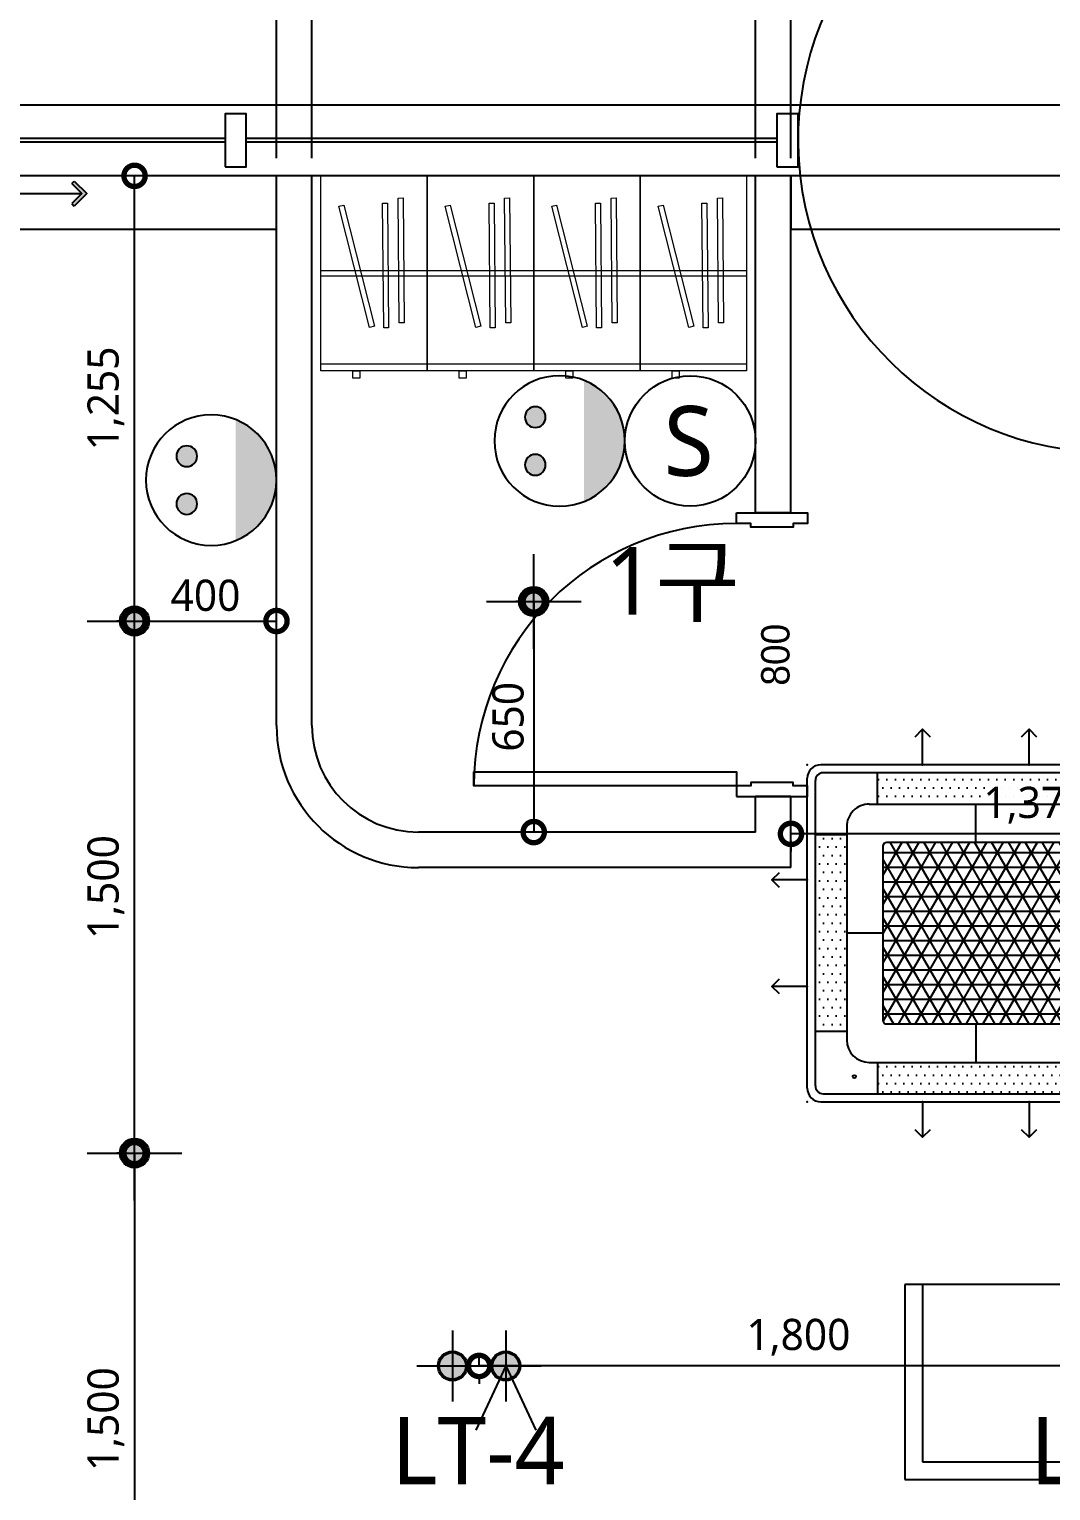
# Model space of a CAD drawing. Extents: x 11477420 to 23072185, y -28506554 to -14238804.
# Drawn here: x 11521499 to 11524378, y -14276551 to -14272431 of the extents above; entities that cross this region are included whole.
import ezdxf
from ezdxf.enums import TextEntityAlignment as Align

# ---------------------------------------------------------------- set-up
doc = ezdxf.new("R2010")
doc.units = 0
doc.header["$LTSCALE"] = 50
doc.header["$MEASUREMENT"] = 0
doc.linetypes.add('DH-HID2', pattern=[1.2000000000000002, 0.8, -0.4])
doc.layers.get('0').update_dxf_attribs({"linetype": 'CONTINUOUS'})
doc.layers.get('DEFPOINTS').update_dxf_attribs({"linetype": 'CONTINUOUS'})
for name, color, linetype in [('01. F-소품', 3, 'CONTINUOUS'), ('06-LIGHT', 4, 'CONTINUOUS'), ('07-DIM WAL', 5, 'CONTINUOUS'), ('1.천장.벽체선(내벽)', 3, 'CONTINUOUS'), ('2.글자선', 60, 'CONTINUOUS'), ('C-WIN', 4, 'CONTINUOUS'), ('CO-DO-FR', 7, 'CONTINUOUS'), ('CO-DOOR', 8, 'CONTINUOUS'), ('DVM_INDOOR', 7, 'CONTINUOUS'), ('DVM_UNIT_BP', 7, 'CONTINUOUS'), ('DVM_UNIT_DP', 4, 'CONTINUOUS'), ('DVM_UNIT_LP', 3, 'CONTINUOUS'), ('FU-FURM', 251, 'DH-HID2'), ('Layer2', 51, 'CONTINUOUS'), ('RC-LIGHT', 7, 'CONTINUOUS'), ('설비', 7, 'CONTINUOUS')]:
    doc.layers.add(name, color=color, linetype=linetype)
doc.layers.add('Arch', color=8, linetype='CONTINUOUS', lineweight=0)
doc.styles.add('DAWIN', font='NanumSquareR.ttf')
doc.styles.add('W-TEXT2', font='Dotum.ttf')
doc.styles.add('맑은 고딕', font='malgun.ttf')
doc.styles.add('코레일둥고', font='Korail_Round_Gothic_Medium.ttf')
doc.dimstyles.new('40', dxfattribs={"dimscale": 40, "dimtxt": 2.2, "dimasz": 3, "dimexe": 1.25, "dimexo": 0.625, "dimtad": 1, "dimdec": 0, "dimzin": 0, "dimdsep": 46, "dimlunit": 6, "dimtxsty": 'DAWIN', "dimblk1": 'DOTSMALL', "dimblk2": 'DOTSMALL', "dimsah": 1, "dimcen": 0.001, "dimclrd": 1, "dimclre": 1, "dimclrt": 3, "dimadec": 0, "dimazin": 0, "dimtfac": 1, "dimtdec": 0, "dimtix": 1, "dimtmove": 2, "dimatfit": 3, "dimldrblk": 'DOTSMALL', "dimfxl": 0, "dimtolj": 1, "dimtzin": 0, "dimarcsym": 0})
doc.dimstyles.new('80', dxfattribs={"dimscale": 80, "dimtxt": 2.2, "dimasz": 3, "dimexe": 1.25, "dimexo": 0.625, "dimtad": 1, "dimdec": 0, "dimzin": 0, "dimdsep": 46, "dimlunit": 6, "dimtxsty": 'DAWIN', "dimblk1": 'DOTSMALL', "dimblk2": 'DOTSMALL', "dimsah": 1, "dimcen": 0.001, "dimclrd": 1, "dimclre": 1, "dimclrt": 3, "dimadec": 0, "dimazin": 0, "dimtfac": 1, "dimtdec": 0, "dimtix": 1, "dimtmove": 2, "dimatfit": 3, "dimldrblk": 'DOTSMALL', "dimfxl": 0, "dimtolj": 1, "dimtzin": 0, "dimarcsym": 0})

# ---------------------------------------------------------------- blocks, each defined once
blk = doc.blocks.new('flooor')
at = {"layer": 'C-WIN', "ltscale": 30}
for p, q in [((11496511.7974163, -14177636.80455881), (11495016.79741629, -14177636.80455882)), ((11498066.7974163, -14177636.8045588), (11496571.7974163, -14177636.80455881)), ((11496511.7974163, -14177646.80455881), (11495016.79741629, -14177646.80455882)), ((11498066.7974163, -14177646.8045588), (11496571.7974163, -14177646.80455881))]:
    blk.add_line(p, q, dxfattribs=at)
for points in [[(11494956.7974163, -14177541.8045588), (11499106.7974163, -14177541.8045588), (11499106.7974163, -14177741.8045588), (11494956.7974163, -14177741.8045588)], [(11496511.7974163, -14177716.80455882), (11496571.7974163, -14177716.80455882), (11496571.7974163, -14177566.80455882), (11496511.7974163, -14177566.80455882)], [(11498066.7974163, -14177716.8045588), (11498126.7974163, -14177716.8045588), (11498126.7974163, -14177566.8045588), (11498066.7974163, -14177566.8045588)]]:
    blk.add_lwpolyline(points, close=True, dxfattribs=at)
at = {"layer": 'CO-DOOR'}
blk.add_arc((11499006.96331491, -14177641.63866018), 880.1659142542757, 91.57331475375736, 269.9892005694563, dxfattribs=at)
blk = doc.blocks.new('flooor2')
at = {"layer": '01. F-소품'}
blk.add_hatch(color=8, dxfattribs=at).paths.add_polyline_path([(11521619.17812543, -14272922.72927804), (11521626.24919325, -14272929.80034585), (11521661.60453231, -14272894.44500679), (11521626.24919325, -14272859.08966773), (11521619.17812543, -14272866.16073554), (11521647.46239668, -14272894.44500679)])
at = {"layer": '01. F-소품', "color": 8}
for p, q in [((11521619.17812543, -14272866.16073554), (11521626.24919325, -14272859.08966773)), ((11521421.06578046, -14272894.44500679), (11521647.46239668, -14272894.44500679)), ((11521619.17812543, -14272922.72927804), (11521626.24919325, -14272929.80034585))]:
    blk.add_line(p, q, dxfattribs=at)
for points in [[(11521626.24919325, -14272859.08966773), (11521661.60453231, -14272894.44500679), (11521626.24919325, -14272929.80034585)], [(11521619.17812543, -14272866.16073554), (11521647.46239668, -14272894.44500679), (11521619.17812543, -14272922.72927804)]]:
    blk.add_lwpolyline(points, dxfattribs=at)
at = {"layer": '1.천장.벽체선(내벽)', "ltscale": 30}
for p, q in [((11522196.06578047, -14274394.4450068), (11522196.06578047, -14272844.44500679)), ((11522296.06578047, -14274394.44500679), (11522296.06578047, -14272844.44500679)), ((11523546.06578047, -14273794.44500679), (11523546.06578047, -14272844.44500679)), ((11523646.06578047, -14273794.44500679), (11523646.06578047, -14272844.44500679)), ((11523646.06578047, -14273794.44500679), (11523546.06578046, -14273794.44500679)), ((11523546.06578047, -14274694.4450068), (11523546.06578047, -14274594.44500679)), ((11523646.06578047, -14274594.44500679), (11523546.06578046, -14274594.44500679)), ((11523646.06578047, -14274794.44500679), (11523646.06578047, -14274594.44500679)), ((11523546.06578047, -14274694.44500679), (11522596.06578047, -14274694.44500679)), ((11523646.06578047, -14274794.44500679), (11522596.06578047, -14274794.4450068))]:
    blk.add_line(p, q, dxfattribs=at)
for centre, radius in [((11522596.06578047, -14274394.4450068), 400), ((11522596.06578047, -14274394.44500679), 300)]:
    blk.add_arc(centre, radius, 180, 270, dxfattribs=at)
at = {"layer": 'Arch', "color": 8}
for p, q in [((11522321.06578046, -14273394.44500679), (11522321.06578046, -14272844.44500679)), ((11522321.06578046, -14272844.44500679), (11522621.06578046, -14272844.44500679)), ((11522621.06578046, -14273394.4450068), (11522621.06578046, -14272844.4450068)), ((11522621.06578046, -14272844.4450068), (11522921.06578046, -14272844.4450068)), ((11522621.06578046, -14272844.44500679), (11522621.06578046, -14273394.44500679)), ((11522921.06578046, -14272844.4450068), (11522921.06578046, -14273394.4450068)), ((11522921.06578046, -14273394.44500679), (11522921.06578046, -14272844.44500679)), ((11522921.06578046, -14272844.44500679), (11523221.06578046, -14272844.44500679)), ((11523221.06578046, -14273394.44500679), (11523221.06578046, -14272844.44500679)), ((11523221.06578046, -14272844.44500679), (11523521.06578046, -14272844.44500679)), ((11523221.06578046, -14272844.44500679), (11523221.06578046, -14273394.44500679)), ((11523521.06578046, -14272844.44500679), (11523521.06578046, -14273394.44500679)), ((11522371.90030696, -14272930.2353864), (11522385.47577469, -14272926.81388438)), ((11522458.30542181, -14273271.65217557), (11522371.90030696, -14272930.2353864)), ((11522385.47577469, -14272926.81388438), (11522471.88088954, -14273268.23067356)), ((11522495.07908585, -14272921.11509351), (11522509.07864891, -14272921.00448543)), ((11522498.20662008, -14273273.28193796), (11522495.07908585, -14272921.11509351)), ((11522509.07864891, -14272921.00448543), (11522512.20618314, -14273273.17132988)), ((11522538.97683354, -14272906.9636886), (11522552.9763966, -14272906.85308052)), ((11522542.10436777, -14273259.13053305), (11522538.97683354, -14272906.9636886)), ((11522552.9763966, -14272906.85308052), (11522556.10393083, -14273259.01992497)), ((11522671.90030696, -14272930.2353864), (11522685.47577469, -14272926.81388439)), ((11522758.30542181, -14273271.65217558), (11522671.90030696, -14272930.2353864)), ((11522685.47577469, -14272926.81388439), (11522771.88088954, -14273268.23067356)), ((11522795.07908585, -14272921.11509351), (11522809.07864891, -14272921.00448543)), ((11522798.20662008, -14273273.28193796), (11522795.07908585, -14272921.11509351)), ((11522809.07864891, -14272921.00448543), (11522812.20618314, -14273273.17132988)), ((11522838.97683354, -14272906.9636886), (11522852.9763966, -14272906.85308052)), ((11522842.10436777, -14273259.13053305), (11522838.97683354, -14272906.9636886)), ((11522852.9763966, -14272906.85308052), (11522856.10393083, -14273259.01992497)), ((11522971.90030696, -14272930.2353864), (11522985.47577469, -14272926.81388438)), ((11523058.30542181, -14273271.65217557), (11522971.90030696, -14272930.2353864)), ((11522985.47577469, -14272926.81388438), (11523071.88088954, -14273268.23067356)), ((11523095.07908585, -14272921.11509351), (11523109.07864891, -14272921.00448543)), ((11523098.20662008, -14273273.28193796), (11523095.07908585, -14272921.11509351)), ((11523109.07864891, -14272921.00448543), (11523112.20618314, -14273273.17132988)), ((11523138.97683354, -14272906.9636886), (11523152.9763966, -14272906.85308052)), ((11523142.10436777, -14273259.13053305), (11523138.97683354, -14272906.9636886)), ((11523152.9763966, -14272906.85308052), (11523156.10393083, -14273259.01992497)), ((11523271.90030696, -14272930.2353864), (11523285.47577469, -14272926.81388438)), ((11523358.30542181, -14273271.65217557), (11523271.90030696, -14272930.2353864)), ((11523285.47577469, -14272926.81388438), (11523371.88088954, -14273268.23067356)), ((11523395.07908585, -14272921.1150935), (11523409.07864891, -14272921.00448543)), ((11523398.20662008, -14273273.28193795), (11523395.07908585, -14272921.1150935)), ((11523409.07864891, -14272921.00448543), (11523412.20618314, -14273273.17132988)), ((11523438.97683354, -14272906.96368859), (11523452.9763966, -14272906.85308052)), ((11523442.10436777, -14273259.13053305), (11523438.97683354, -14272906.96368859)), ((11523452.9763966, -14272906.85308052), (11523456.10393083, -14273259.01992497)), ((11522621.06578046, -14273111.94500679), (11522321.06578046, -14273111.94500679)), ((11522621.06578046, -14273126.94500679), (11522321.06578046, -14273126.94500679)), ((11522921.06578046, -14273111.9450068), (11522621.06578046, -14273111.9450068)), ((11522921.06578046, -14273126.9450068), (11522621.06578046, -14273126.9450068)), ((11523221.06578046, -14273111.94500679), (11522921.06578046, -14273111.94500679)), ((11523221.06578046, -14273126.94500679), (11522921.06578046, -14273126.94500679)), ((11523521.06578046, -14273111.94500679), (11523221.06578046, -14273111.94500679)), ((11523521.06578046, -14273126.94500679), (11523221.06578046, -14273126.94500679)), ((11522471.88088954, -14273268.23067356), (11522458.30542181, -14273271.65217557)), ((11522512.20618314, -14273273.17132988), (11522498.20662008, -14273273.28193796)), ((11522556.10393083, -14273259.01992497), (11522542.10436777, -14273259.13053305)), ((11522771.88088954, -14273268.23067356), (11522758.30542181, -14273271.65217558)), ((11522812.20618314, -14273273.17132988), (11522798.20662008, -14273273.28193796)), ((11522856.10393083, -14273259.01992497), (11522842.10436777, -14273259.13053305)), ((11523071.88088954, -14273268.23067356), (11523058.30542181, -14273271.65217557)), ((11523112.20618314, -14273273.17132988), (11523098.20662008, -14273273.28193796)), ((11523156.10393083, -14273259.01992497), (11523142.10436777, -14273259.13053305)), ((11523371.88088954, -14273268.23067356), (11523358.30542181, -14273271.65217557)), ((11523412.20618314, -14273273.17132988), (11523398.20662008, -14273273.28193795)), ((11523456.10393083, -14273259.01992497), (11523442.10436777, -14273259.13053305)), ((11522321.06578046, -14273374.44500679), (11522621.06578046, -14273374.44500679)), ((11522621.06578046, -14273394.44500679), (11522321.06578046, -14273394.44500679)), ((11522411.06578046, -14273414.44500679), (11522411.06578046, -14273394.44500679)), ((11522411.06578046, -14273394.44500679), (11522431.06578046, -14273394.44500679)), ((11522431.06578046, -14273394.44500679), (11522431.06578046, -14273414.44500679)), ((11522621.06578046, -14273374.4450068), (11522921.06578046, -14273374.4450068)), ((11522921.06578046, -14273394.4450068), (11522621.06578046, -14273394.4450068)), ((11522711.06578046, -14273414.4450068), (11522711.06578046, -14273394.4450068)), ((11522711.06578046, -14273394.4450068), (11522731.06578046, -14273394.4450068)), ((11522731.06578046, -14273394.4450068), (11522731.06578046, -14273414.4450068)), ((11522921.06578046, -14273374.44500679), (11523221.06578046, -14273374.44500679)), ((11523221.06578046, -14273394.44500679), (11522921.06578046, -14273394.44500679)), ((11523011.06578046, -14273414.44500679), (11523011.06578046, -14273394.44500679)), ((11523011.06578046, -14273394.44500679), (11523031.06578046, -14273394.44500679)), ((11523031.06578046, -14273394.44500679), (11523031.06578046, -14273414.44500679)), ((11523221.06578046, -14273374.44500679), (11523521.06578046, -14273374.44500679)), ((11523521.06578046, -14273394.44500679), (11523221.06578046, -14273394.44500679)), ((11523311.06578046, -14273414.44500679), (11523311.06578046, -14273394.44500679)), ((11523311.06578046, -14273394.44500679), (11523331.06578046, -14273394.44500679)), ((11523331.06578046, -14273394.44500679), (11523331.06578046, -14273414.44500679)), ((11522431.06578046, -14273414.44500679), (11522411.06578046, -14273414.44500679)), ((11522731.06578046, -14273414.4450068), (11522711.06578046, -14273414.4450068)), ((11523031.06578046, -14273414.44500679), (11523011.06578046, -14273414.44500679)), ((11523331.06578046, -14273414.44500679), (11523311.06578046, -14273414.44500679))]:
    blk.add_line(p, q, dxfattribs=at)
at = {"layer": 'CO-DO-FR', "color": 8}
for points in [[(11523492.49794466, -14273794.44500679), (11523692.49794466, -14273794.44500679), (11523692.49794466, -14273824.44500679), (11523652.49794466, -14273824.44500679), (11523652.49794466, -14273834.44500679), (11523532.49794466, -14273834.44500679), (11523532.49794466, -14273824.44500679), (11523492.49794466, -14273824.44500679), (11523492.49794466, -14273794.44500679)], [(11523492.49794466, -14274594.44500679), (11523692.49794466, -14274594.44500679), (11523692.49794466, -14274564.44500679), (11523652.49794466, -14274564.44500679), (11523652.49794466, -14274554.44500679), (11523532.49794466, -14274554.44500679), (11523532.49794466, -14274564.44500679), (11523492.49794466, -14274564.44500679), (11523492.49794466, -14274594.44500679)]]:
    blk.add_lwpolyline(points, close=True, dxfattribs=at)
at = {"layer": 'CO-DOOR'}
blk.add_lwpolyline([(11522752.49794466, -14274524.44500679), (11523492.49794466, -14274524.44500679), (11523492.49794466, -14274564.44500679), (11522752.49794466, -14274564.44500679)], close=True, dxfattribs=at)
blk.add_arc((11523492.49794466, -14274564.44500679), 740.0000000000001, 90, 180, dxfattribs=at)
at = {"layer": 'FU-FURM', "color": 8, "ltscale": 30}
for p, q in [((11524567.06578046, -14275969.46813157), (11523967.06578046, -14275969.46813157)), ((11523967.06578046, -14275969.46813157), (11523967.06578046, -14276519.46813157)), ((11524517.06578046, -14275969.46813157), (11524017.06578046, -14275969.46813157)), ((11524017.06578046, -14275969.46813157), (11524017.06578046, -14276469.46813157)), ((11524017.06578046, -14276469.46813157), (11524517.06578046, -14276469.46813157)), ((11523967.06578046, -14276519.46813157), (11524567.06578046, -14276519.46813157))]:
    blk.add_line(p, q, dxfattribs=at)
blk.add_blockref('flooor', (25539.2683641687, -95102.64044799656))
at = {"layer": '2.글자선', "color": 8, "style": 'W-TEXT2'}
blk.add_text('800', height=80.00000000000001, rotation=90, dxfattribs=at).set_placement((11523601.92177144, -14274194.4806728), align=Align.MIDDLE_CENTER)
blk = doc.blocks.new('_DOTSMALL')
at = {"color": 0, "linetype": 'ByBlock', "const_width": 0.5}
blk.add_lwpolyline([(-0.0625, 0, 1), (0.0625, 0, 1)], format="xyb", close=True, dxfattribs=at)
blk = doc.blocks.new('*D227')
at = {"layer": '07-DIM WAL', "color": 1, "lineweight": -2, "ltscale": 30}
for p, q in [((11524567.06578095, -14276199.4450067), (11522767.06578095, -14276199.4450067)), ((11522767.06578095, -14276224.44500669), (11522767.06578095, -14276249.4450067)), ((11524567.06578095, -14276224.44500669), (11524567.06578095, -14276249.4450067))]:
    blk.add_line(p, q, dxfattribs=at)
at = {"layer": 'DEFPOINTS', "color": 0, "ltscale": 30}
for p in [(11522767.06578095, -14276199.44500669), (11522767.06578095, -14276199.4450067), (11524567.06578095, -14276199.44500669)]:
    blk.add_point(p, dxfattribs=at)
at = {"layer": '07-DIM WAL', "color": 1, "lineweight": -2, "ltscale": 30, "xscale": 120, "yscale": 120, "zscale": 120, "rotation": 180}
blk.add_blockref('_DOTSMALL', (11522767.06578095, -14276199.4450067), dxfattribs=at)
at = {"layer": '07-DIM WAL', "color": 1, "lineweight": -2, "ltscale": 30, "xscale": 120, "yscale": 120, "zscale": 120}
blk.add_blockref('_DOTSMALL', (11524567.06578095, -14276199.4450067), dxfattribs=at)
at = {"layer": '07-DIM WAL', "color": 3, "ltscale": 30, "insert": (11523667.06578095, -14276118.66946713), "char_height": 88, "attachment_point": 5, "style": 'DAWIN'}
blk.add_mtext('\\A1;1,800', dxfattribs=at)
blk = doc.blocks.new('1')
at = {"linetype": 'Continuous'}
h = blk.add_hatch(color=4, dxfattribs=at)
h.dxf.hatch_style = 1
edge = h.paths.add_edge_path()
edge.add_arc((11539653.49877261, -14273503.79000556), 37.5, 0, 360)
at = {"color": 1, "linetype": 'Continuous'}
for p, q in [((11539653.4987726, -14273637.12333889), (11539653.4987726, -14273370.45667223)), ((11539520.16543927, -14273503.79000556), (11539786.83210594, -14273503.79000556))]:
    blk.add_line(p, q, dxfattribs=at)
at = {"color": 4, "linetype": 'Continuous'}
for radius in [41.5, 37.5]:
    blk.add_circle((11539653.49877261, -14273503.79000556), radius, dxfattribs=at)
blk = doc.blocks.new('HEY')
at = {"linetype": 'Continuous'}
h = blk.add_hatch(color=4, dxfattribs=at)
h.dxf.hatch_style = 1
edge = h.paths.add_edge_path()
edge.add_arc((66128.45685526496, 14191.75584110821), 37.5, 0, 360)
edge = h.paths.add_edge_path()
edge.add_arc((66128.45685526496, 14041.75584110821), 37.5, 0, 360)
at = {"color": 1, "linetype": 'Continuous'}
for p, q in [((66128.45685526496, 14291.75584110891), (66128.45685526496, 14091.75584110752)), ((66228.45685526589, 14191.75584110821), (66028.45685526403, 14191.75584110821)), ((66128.45685526496, 14141.75584110891), (66128.45685526496, 13941.75584110752)), ((66228.45685526589, 14041.75584110821), (66028.45685526403, 14041.75584110821))]:
    blk.add_line(p, q, dxfattribs=at)
blk.add_lwpolyline([(66128.45685526496, 14191.75584110821), (66128.45685526496, 14041.75584110821), (66128.45685526496, 14116.75584110821), (66151.21933196485, 14116.75584110821)], dxfattribs=at)
at = {"color": 4, "linetype": 'Continuous'}
for centre, radius in [((66128.45685526496, 14191.75584110821), 41.5), ((66128.45685526496, 14191.75584110821), 37.5), ((66128.45685526496, 14041.75584110821), 41.5), ((66128.45685526496, 14041.75584110821), 37.5)]:
    blk.add_circle(centre, radius, dxfattribs=at)
blk = doc.blocks.new('*D236')
at = {"layer": '07-DIM WAL', "color": 1, "lineweight": -2, "ltscale": 30}
for p, q in [((11525024.06577999, -14274674.44500457), (11525024.06577999, -14274649.44500457)), ((11525024.06577999, -14274699.44500457), (11523646.06578047, -14274699.44500457)), ((11523646.06578047, -14274719.44500679), (11523646.06578047, -14274749.44500457))]:
    blk.add_line(p, q, dxfattribs=at)
at = {"layer": 'DEFPOINTS', "color": 0, "ltscale": 30}
for p in [(11523646.06578047, -14274694.44500679), (11523646.06578047, -14274699.44500457), (11525024.06577999, -14274699.44500457)]:
    blk.add_point(p, dxfattribs=at)
at = {"layer": '07-DIM WAL', "color": 1, "lineweight": -2, "ltscale": 30, "xscale": 120, "yscale": 120, "zscale": 120, "rotation": 180}
blk.add_blockref('_DOTSMALL', (11523646.06578047, -14274699.44500457), dxfattribs=at)
at = {"layer": '07-DIM WAL', "color": 1, "lineweight": -2, "ltscale": 30, "xscale": 120, "yscale": 120, "zscale": 120}
blk.add_blockref('_DOTSMALL', (11525024.06577999, -14274699.44500457), dxfattribs=at)
at = {"layer": '07-DIM WAL', "color": 3, "ltscale": 30, "insert": (11524335.06578023, -14274618.66946501), "char_height": 88, "attachment_point": 5, "style": 'DAWIN'}
blk.add_mtext('\\A1;1,378', dxfattribs=at)
blk = doc.blocks.new('*D298')
at = {"layer": '07-DIM WAL', "color": 1, "lineweight": -2, "ltscale": 30}
for p, q in [((11520696.06578052, -14272794.44500679), (11520696.06578052, -14271744.44500679)), ((11522196.06578053, -14272794.44500679), (11522196.06578053, -14271744.44500679)), ((11520696.06578052, -14271844.44500679), (11522196.06578053, -14271844.44500679))]:
    blk.add_line(p, q, dxfattribs=at)
at = {"layer": 'DEFPOINTS', "color": 0, "ltscale": 30}
for p in [(11522196.06578053, -14271844.44500679), (11520696.06578052, -14272844.44500679), (11522196.06578053, -14272844.44500679)]:
    blk.add_point(p, dxfattribs=at)
at = {"layer": '07-DIM WAL', "color": 1, "lineweight": -2, "ltscale": 30, "xscale": 240, "yscale": 240, "zscale": 240, "rotation": 180}
blk.add_blockref('_DOTSMALL', (11520696.06578052, -14271844.44500679), dxfattribs=at)
at = {"layer": '07-DIM WAL', "color": 1, "lineweight": -2, "ltscale": 30, "xscale": 240, "yscale": 240, "zscale": 240}
blk.add_blockref('_DOTSMALL', (11522196.06578053, -14271844.44500679), dxfattribs=at)
at = {"layer": '07-DIM WAL', "color": 3, "ltscale": 30, "insert": (11521446.06578052, -14271682.89392766), "char_height": 176, "attachment_point": 5, "style": 'DAWIN'}
blk.add_mtext('\\A1;1,500', dxfattribs=at)
blk = doc.blocks.new('*D343')
at = {"layer": '07-DIM WAL', "color": 1, "lineweight": -2, "ltscale": 30}
for p, q in [((11522196.06578053, -14272794.44500679), (11522196.06578053, -14271744.44500679)), ((11522296.06578053, -14272794.44500679), (11522296.06578053, -14271744.44500679)), ((11522196.06578053, -14271844.44500679), (11521956.06578053, -14271844.44500679)), ((11522196.06578053, -14271844.44500679), (11522296.06578053, -14271844.44500679)), ((11522296.06578053, -14271844.44500679), (11522536.06578053, -14271844.44500679))]:
    blk.add_line(p, q, dxfattribs=at)
at = {"layer": 'DEFPOINTS', "color": 0, "ltscale": 30}
for p in [(11522296.06578053, -14271844.44500679), (11522196.06578053, -14272844.44500679), (11522296.06578053, -14272844.44500679)]:
    blk.add_point(p, dxfattribs=at)
at = {"layer": '07-DIM WAL', "color": 1, "lineweight": -2, "ltscale": 30, "xscale": 240, "yscale": 240, "zscale": 240}
blk.add_blockref('_DOTSMALL', (11522196.06578053, -14271844.44500679), dxfattribs=at)
at = {"layer": '07-DIM WAL', "color": 1, "lineweight": -2, "ltscale": 30, "xscale": 240, "yscale": 240, "zscale": 240, "rotation": 180}
blk.add_blockref('_DOTSMALL', (11522296.06578053, -14271844.44500679), dxfattribs=at)
at = {"layer": '07-DIM WAL', "color": 3, "ltscale": 30, "insert": (11522246.06578053, -14271700.36730895), "char_height": 176, "attachment_point": 5, "style": 'DAWIN'}
blk.add_mtext('\\A1;100', dxfattribs=at)
blk = doc.blocks.new('*D344')
at = {"layer": '07-DIM WAL', "color": 1, "lineweight": -2, "ltscale": 30}
for p, q in [((11522296.06578053, -14272794.44500679), (11522296.06578053, -14271744.44500679)), ((11523546.06578053, -14272794.44500679), (11523546.06578053, -14271744.44500679)), ((11522296.06578053, -14271844.44500679), (11523546.06578053, -14271844.44500679))]:
    blk.add_line(p, q, dxfattribs=at)
at = {"layer": 'DEFPOINTS', "color": 0, "ltscale": 30}
for p in [(11523546.06578053, -14271844.44500679), (11522296.06578053, -14272844.44500679), (11523546.06578053, -14272844.44500679)]:
    blk.add_point(p, dxfattribs=at)
at = {"layer": '07-DIM WAL', "color": 1, "lineweight": -2, "ltscale": 30, "xscale": 240, "yscale": 240, "zscale": 240, "rotation": 180}
blk.add_blockref('_DOTSMALL', (11522296.06578053, -14271844.44500679), dxfattribs=at)
at = {"layer": '07-DIM WAL', "color": 1, "lineweight": -2, "ltscale": 30, "xscale": 240, "yscale": 240, "zscale": 240}
blk.add_blockref('_DOTSMALL', (11523546.06578053, -14271844.44500679), dxfattribs=at)
at = {"layer": '07-DIM WAL', "color": 3, "ltscale": 30, "insert": (11522921.06578053, -14271682.89392766), "char_height": 176, "attachment_point": 5, "style": 'DAWIN'}
blk.add_mtext('\\A1;1,250', dxfattribs=at)
blk = doc.blocks.new('*D345')
at = {"layer": '07-DIM WAL', "color": 1, "lineweight": -2, "ltscale": 30}
for p, q in [((11523546.06578053, -14272794.44500679), (11523546.06578053, -14271744.44500679)), ((11523646.06578052, -14272794.44500679), (11523646.06578052, -14271744.44500679)), ((11523546.06578053, -14271844.44500679), (11523306.06578053, -14271844.44500679)), ((11523546.06578053, -14271844.44500679), (11523646.06578052, -14271844.44500679)), ((11523646.06578052, -14271844.44500679), (11523886.06578052, -14271844.44500679))]:
    blk.add_line(p, q, dxfattribs=at)
at = {"layer": 'DEFPOINTS', "color": 0, "ltscale": 30}
for p in [(11523646.06578052, -14271844.44500679), (11523546.06578053, -14272844.44500679), (11523646.06578052, -14272844.44500679)]:
    blk.add_point(p, dxfattribs=at)
at = {"layer": '07-DIM WAL', "color": 1, "lineweight": -2, "ltscale": 30, "xscale": 240, "yscale": 240, "zscale": 240}
blk.add_blockref('_DOTSMALL', (11523546.06578053, -14271844.44500679), dxfattribs=at)
at = {"layer": '07-DIM WAL', "color": 1, "lineweight": -2, "ltscale": 30, "xscale": 240, "yscale": 240, "zscale": 240, "rotation": 180}
blk.add_blockref('_DOTSMALL', (11523646.06578052, -14271844.44500679), dxfattribs=at)
at = {"layer": '07-DIM WAL', "color": 3, "ltscale": 30, "insert": (11523596.06578052, -14271700.36730895), "char_height": 176, "attachment_point": 5, "style": 'DAWIN'}
blk.add_mtext('\\A1;100', dxfattribs=at)
blk = doc.blocks.new('*D346')
at = {"layer": '07-DIM WAL', "color": 1, "lineweight": -2, "ltscale": 30}
for p, q in [((11523646.06578052, -14272794.44500679), (11523646.06578052, -14271744.44500679)), ((11524646.06578052, -14272794.44500679), (11524646.06578052, -14271744.44500679)), ((11523646.06578052, -14271844.44500679), (11524646.06578052, -14271844.44500679))]:
    blk.add_line(p, q, dxfattribs=at)
at = {"layer": 'DEFPOINTS', "color": 0, "ltscale": 30}
for p in [(11524646.06578052, -14271844.44500679), (11523646.06578052, -14272844.44500679), (11524646.06578052, -14272844.44500679)]:
    blk.add_point(p, dxfattribs=at)
at = {"layer": '07-DIM WAL', "color": 1, "lineweight": -2, "ltscale": 30, "xscale": 240, "yscale": 240, "zscale": 240, "rotation": 180}
blk.add_blockref('_DOTSMALL', (11523646.06578052, -14271844.44500679), dxfattribs=at)
at = {"layer": '07-DIM WAL', "color": 1, "lineweight": -2, "ltscale": 30, "xscale": 240, "yscale": 240, "zscale": 240}
blk.add_blockref('_DOTSMALL', (11524646.06578052, -14271844.44500679), dxfattribs=at)
at = {"layer": '07-DIM WAL', "color": 3, "ltscale": 30, "insert": (11524146.06578052, -14271682.89392766), "char_height": 176, "attachment_point": 5, "style": 'DAWIN'}
blk.add_mtext('\\A1;1,000', dxfattribs=at)
blk = doc.blocks.new('egoo')
at = {"layer": 'Layer2'}
h = blk.add_hatch(color=140, dxfattribs=at)
edge = h.paths.add_edge_path()
edge.add_arc((1015645.316358872, 443433.7452433793), 22.2944076163778, 0, 360)
h = blk.add_hatch(color=140, dxfattribs=at)
edge = h.paths.add_edge_path()
edge.add_arc((1015747.655630637, 443433.7452401983), 22.2944076163778, 0, 360)
h = blk.add_hatch(color=140, dxfattribs=at)
edge = h.paths.add_edge_path()
edge.add_line((1015826.330340307, 443329.111627974), (1015566.641642698, 443329.1116360459))
edge.add_ellipse((1015696.485993129, 443381.4608855267), major_axis=(98.99495057509459, 98.9949444209962), ratio=1, start_angle=156.9577785224105, end_angle=293.0422214775893)
at = {"layer": 'Layer2', "color": 140}
for centre, radius in [((1015696.485993129, 443381.460885526), 139.9999973581115), ((1015645.316358872, 443433.7452433793), 22.2944076163778), ((1015747.655630637, 443433.7452401983), 22.2944076163778)]:
    blk.add_circle(centre, radius, dxfattribs=at)
blk = doc.blocks.new('SW')
at = {"layer": '설비', "color": 140}
blk.add_circle((11533254.06578046, -14277699.4450068), 183.9999999999994, dxfattribs=at)
at = {"layer": '설비', "color": 140, "insert": (11533319.96938735, -14277600.8212086), "char_height": 197.1428571428615, "attachment_point": 3, "style": '코레일둥고'}
blk.add_mtext_dynamic_manual_height_columns('{\\fMalgun Gothic|b0|i0|c129|p50;S}', width=314.3269599167245, gutter_width=2.190476190476239, heights=[0], dxfattribs=at)
blk = doc.blocks.new('*D358')
at = {"layer": '07-DIM WAL', "color": 1, "lineweight": -2, "ltscale": 30}
for p, q in [((11522896.06578048, -14274044.4450068), (11522871.06578048, -14274044.4450068)), ((11522921.06578048, -14274044.4450068), (11522921.06578048, -14274694.4450068)), ((11522896.06578048, -14274694.4450068), (11522871.06578048, -14274694.4450068))]:
    blk.add_line(p, q, dxfattribs=at)
at = {"layer": 'DEFPOINTS', "color": 0, "ltscale": 30}
for p in [(11522921.06578048, -14274044.4450068), (11522921.06578048, -14274694.4450068), (11522921.06578048, -14274694.4450068)]:
    blk.add_point(p, dxfattribs=at)
at = {"layer": '07-DIM WAL', "color": 1, "lineweight": -2, "ltscale": 30, "xscale": 120, "yscale": 120, "zscale": 120}
for p, rotation in [((11522921.06578048, -14274044.4450068), 90), ((11522921.06578048, -14274694.4450068), 270)]:
    blk.add_blockref('_DOTSMALL', p, dxfattribs=dict(at, rotation=rotation))
at = {"layer": '07-DIM WAL', "color": 3, "ltscale": 30, "insert": (11522849.02693155, -14274369.4450068), "char_height": 88, "attachment_point": 5, "rotation": 90, "style": 'DAWIN'}
blk.add_mtext('\\A1;650', dxfattribs=at)
blk = doc.blocks.new('DVM_DP_VEC')
at = {"layer": 'DVM_UNIT_DP', "color": 0}
blk.add_line((0, 0), (100, 0), dxfattribs=at)
blk.add_lwpolyline([(78.78679656440357, 21.21320343559637), (100, 0), (78.78679656440357, -21.21320343559637)], dxfattribs=at)
blk.add_point((0, 0), dxfattribs=at)
blk = doc.blocks.new('DVM_LP_VEC')
at = {"layer": 'DVM_UNIT_LP', "color": 0}
blk.add_line((0, 0), (100, 0), dxfattribs=at)
blk.add_lwpolyline([(78.78679656440357, 21.21320343559637), (100, 0), (78.78679656440357, -21.21320343559637)], dxfattribs=at)
blk.add_point((0, 0), dxfattribs=at)
blk = doc.blocks.new('DVM_ID_CST_WF4W_840X288X840_T')
at = {"layer": 'DVM_INDOOR'}
h = blk.add_hatch(dxfattribs=at)
h.set_pattern_fill('DOTS', color=0, scale=15)
h.set_pattern_definition([(0, (0, 0), (11.90625, 23.8125), [0, -23.8125])])
h.paths.add_polyline_path([(-363.9913214610912, 276.7387997253788), (-452.2821236932635, 276.7387997253787), (-452.2821236932635, -278.0882596767043), (-363.9295776869899, -278.0882596767044)])
h.paths.add_polyline_path([(277.4875057097763, 451.6814269191617), (-277.3435554830899, 451.6814269191617), (-277.34355548309, 363.38911859244), (277.4875057097763, 363.3891185924401)])
h.paths.add_polyline_path([(452.42607391995, 276.7387997253787), (364.1981993359743, 276.7387997253787), (364.136378861799, -278.0882596767044), (452.4260739199499, -278.0882596767043)])
h.paths.add_polyline_path([(277.4834824804598, -364.7385785458553), (-277.3435554830899, -364.7385785458551), (-277.3435554830899, -453.030886872576), (277.4834824804598, -453.0308868725759)])
h = blk.add_hatch(dxfattribs=at)
h.set_pattern_fill('NET3', color=0, scale=13)
h.set_pattern_definition([(0, (0, 0), (0, 41.275), []), (59.99999999999999, (0, 0), (-35.7451985412027, 20.6375), []), (120, (0, 0), (-35.7451985412027, -20.63749999999999), [])])
h.paths.add_polyline_path([(261.2765116632472, 246.0862577089958, 0.4142135623730951), (251.2765116632471, 256.0862577089958), (-251.1365846658946, 256.0862577089959, 0.4142135623730951), (-261.1365846658946, 246.0862577089959), (-261.1365846658946, -247.4357176624109, 0.4142135623730951), (-251.1365846658946, -257.4357176624109), (251.2765116632472, -257.435717662411, 0.4142135623730951), (261.2765116632472, -247.435717662411)])
at = {"layer": 'DVM_INDOOR', "color": 0}
for p, q in [((437.070080349481, 474.3253868761433), (-436.9301533521289, 474.3253868761433)), ((-474.9301533521289, -437.6748468274689), (-474.9301533521289, 436.3253868761433)), ((-452.2821236932635, -431.0308868725761), (-452.2821236932635, 429.6814269191618)), ((430.42607391995, 451.6814269191617), (-430.2821236932635, 451.6814269191617)), ((-277.3435554830899, 363.3891185924401), (-277.3435554830899, 451.6814269191616)), ((277.4875057097764, 363.3891185924401), (277.4875057097764, 451.6814269191616)), ((452.4260739199499, 429.6814269191615), (452.4260739199499, -431.0308868725761)), ((475.070080349481, 436.3253868761435), (475.070080349481, -437.6748468274689)), ((-300.3938862155579, 363.3891185924401), (300.6007672759707, 363.3891185924401)), ((0.06996349867620211, 256.0862577089958), (0.1034405297400554, 363.3891185924401)), ((-363.9938858217375, 299.782040884275), (-363.9270117510618, -301.1456562540202)), ((364.2007668811713, 299.7820320921216), (364.1338097374042, -301.1456650461736)), ((-363.9913214610911, 276.7387997253788), (-452.2821236932635, 276.7387997253787)), ((364.1981993359744, 276.7387997253787), (452.4260739199498, 276.7387997253787)), ((-261.1365846658946, -0.6747299767075106), (-363.9604483006401, -0.6861727016087036)), ((261.2765116632472, -0.6747299767075674), (364.1672878214898, -0.6861943717160437)), ((-363.9295776869899, -278.0882596767043), (-452.2821236932635, -278.0882596767043)), ((0.06996349867628737, -257.435717662411), (0.06996349867628737, -364.7385785458553)), ((364.136378861799, -278.0882596767043), (452.4260739199498, -278.0882596767042)), ((-300.3270121448822, -364.7385785458553), (300.5338101322037, -364.7385785458553)), ((-277.3435554830899, -364.7385785458553), (-277.3435554830899, -453.0308868725761)), ((277.4834824804598, -364.7385785458553), (277.4834824804598, -453.030886872576)), ((-430.2821236932634, -453.0308868725761), (430.4260739199499, -453.0308868725761)), ((-436.9301533521287, -475.6748468274688), (437.070080349481, -475.6748468274688))]:
    blk.add_line(p, q, dxfattribs=at)
blk.add_lwpolyline([(-251.1365846658946, 256.0862577089959), (251.276511663247, 256.0862577089958, -0.414213562373095), (261.2765116632472, 246.0862577089958), (261.2765116632472, -247.435717662411, -0.414213562373095), (251.2765116632472, -257.435717662411), (-251.1365846658946, -257.4357176624109, -0.414213562373095), (-261.1365846658946, -247.4357176624109), (-261.1365846658946, 246.0862577089959, -0.414213562373095)], format="xyb", close=True, dxfattribs=at)
blk.add_circle((-342.5198852014717, -404.9323154055801), 4.242817642283626, dxfattribs=at)
for centre, radius, start, end in [((-436.9301533521289, 436.3253868761433), 38, 90, 180), ((437.070080349481, 436.3253868761433), 38, 0, 90), ((-430.2821236932635, 429.6814269191617), 22, 90, 180), ((430.4260739199499, 429.6814269191615), 22, 0, 90), ((-300.3938862155579, 299.7891185924401), 63.6, 90, 180.0063761447692), ((300.6007672759707, 299.78911859244), 63.6, 359.9936159345816, 90), ((-300.3270121448822, -301.1385785458551), 63.6, 180.0063761447692, 270), ((300.5338101322037, -301.1385785458552), 63.6, 270, 359.9936159345816), ((-436.9301533521289, -437.6748468274688), 38, 180, 270), ((-430.2821236932635, -431.0308868725761), 22, 180, 270), ((430.4260739199499, -431.0308868725761), 22, 270, 0), ((437.070080349481, -437.6748468274688), 38, 270, 0)]:
    blk.add_arc(centre, radius, start, end, dxfattribs=at)
at = {"layer": 'DVM_UNIT_BP'}
for p in [(-474.9301533521289, 474.3253868761433), (475.070080349481, 474.3253868761433), (-474.9301533521289, -475.6748468274689), (475.070080349481, -475.6748468274688)]:
    blk.add_point(p, dxfattribs=at)
at = {"layer": 'DVM_UNIT_DP'}
for p, rotation in [((-150.0700703541743, 474.3253868761433), 90), ((-474.9301533521289, -150.5526935809332), 180), ((149.9299296458255, -475.6748468274688), 270)]:
    blk.add_blockref('DVM_DP_VEC', p, dxfattribs=dict(at, rotation=rotation))
blk.add_blockref('DVM_DP_VEC', (475.0700803541758, 149.4473064190732), dxfattribs=at)
at = {"layer": 'DVM_UNIT_LP'}
for p, rotation in [((149.9299296458255, 474.3253868761433), 90), ((-474.9301533521289, 149.4473064190669), 180), ((-150.0700703541743, -475.6748468274687), 270)]:
    blk.add_blockref('DVM_LP_VEC', p, dxfattribs=dict(at, rotation=rotation))
blk.add_blockref('DVM_LP_VEC', (475.0700803541758, -150.5526935809268), dxfattribs=at)
blk = doc.blocks.new('*D419')
at = {"layer": '07-DIM WAL', "color": 1, "lineweight": -2, "ltscale": 10}
for p, q in [((11521771.06578048, -14274099.4450068), (11521746.06578048, -14274099.4450068)), ((11521796.06578048, -14275599.4450068), (11521796.06578048, -14274099.4450068)), ((11521771.06578048, -14275599.4450068), (11521746.06578048, -14275599.4450068))]:
    blk.add_line(p, q, dxfattribs=at)
at = {"layer": 'DEFPOINTS', "color": 0, "ltscale": 10}
for p in [(11521796.06578048, -14274099.4450068), (11521796.06578048, -14274099.4450068), (11521796.06578048, -14275599.4450068)]:
    blk.add_point(p, dxfattribs=at)
at = {"layer": '07-DIM WAL', "color": 1, "lineweight": -2, "ltscale": 10, "xscale": 120, "yscale": 120, "zscale": 120}
for p, rotation in [((11521796.06578048, -14274099.4450068), 90), ((11521796.06578048, -14275599.4450068), 270)]:
    blk.add_blockref('_DOTSMALL', p, dxfattribs=dict(at, rotation=rotation))
at = {"layer": '07-DIM WAL', "color": 3, "ltscale": 10, "insert": (11521715.29024091, -14274849.4450068), "char_height": 88, "attachment_point": 5, "rotation": 90, "style": 'DAWIN'}
blk.add_mtext('\\A1;1,500', dxfattribs=at)
blk = doc.blocks.new('*D420')
at = {"layer": '07-DIM WAL', "color": 1, "lineweight": -2, "ltscale": 10}
for p, q in [((11521771.06578049, -14272844.4450068), (11521746.06578049, -14272844.4450068)), ((11521796.06578049, -14274099.44500681), (11521796.06578049, -14272844.4450068)), ((11521771.06578049, -14274099.44500681), (11521746.06578049, -14274099.44500681))]:
    blk.add_line(p, q, dxfattribs=at)
at = {"layer": 'DEFPOINTS', "color": 0, "ltscale": 10}
for p in [(11521796.06578049, -14272844.4450068), (11521796.06578049, -14272844.4450068), (11521796.06578049, -14274099.44500681)]:
    blk.add_point(p, dxfattribs=at)
at = {"layer": '07-DIM WAL', "color": 1, "lineweight": -2, "ltscale": 10, "xscale": 120, "yscale": 120, "zscale": 120}
for p, rotation in [((11521796.06578049, -14272844.4450068), 90), ((11521796.06578049, -14274099.44500681), 270)]:
    blk.add_blockref('_DOTSMALL', p, dxfattribs=dict(at, rotation=rotation))
at = {"layer": '07-DIM WAL', "color": 3, "ltscale": 10, "insert": (11521715.29024091, -14273471.9450068), "char_height": 88, "attachment_point": 5, "rotation": 90, "style": 'DAWIN'}
blk.add_mtext('\\A1;1,255', dxfattribs=at)
blk = doc.blocks.new('*D421')
at = {"layer": '07-DIM WAL', "color": 1, "lineweight": -2, "ltscale": 10}
for p, q in [((11521771.06578049, -14275599.4450068), (11521746.06578048, -14275599.4450068)), ((11521796.06578048, -14275599.4450068), (11521796.06578048, -14277099.4450068)), ((11521771.06578049, -14277099.4450068), (11521746.06578048, -14277099.4450068))]:
    blk.add_line(p, q, dxfattribs=at)
at = {"layer": 'DEFPOINTS', "color": 0, "ltscale": 10}
for p in [(11521796.06578049, -14275599.4450068), (11521796.06578049, -14277099.4450068), (11521796.06578048, -14277099.4450068)]:
    blk.add_point(p, dxfattribs=at)
at = {"layer": '07-DIM WAL', "color": 1, "lineweight": -2, "ltscale": 10, "xscale": 120, "yscale": 120, "zscale": 120}
for p, rotation in [((11521796.06578048, -14275599.4450068), 90), ((11521796.06578048, -14277099.4450068), 270)]:
    blk.add_blockref('_DOTSMALL', p, dxfattribs=dict(at, rotation=rotation))
at = {"layer": '07-DIM WAL', "color": 3, "ltscale": 10, "insert": (11521715.2902409, -14276349.4450068), "char_height": 88, "attachment_point": 5, "rotation": 90, "style": 'DAWIN'}
blk.add_mtext('\\A1;1,500', dxfattribs=at)
blk = doc.blocks.new('*D422')
at = {"layer": '07-DIM WAL', "color": 1, "lineweight": -2, "ltscale": 10}
for p, q in [((11521796.06578049, -14274074.4450068), (11521796.06578049, -14274049.4450068)), ((11522196.06578048, -14274074.4450068), (11522196.06578048, -14274049.4450068)), ((11521796.06578049, -14274099.4450068), (11522196.06578048, -14274099.4450068))]:
    blk.add_line(p, q, dxfattribs=at)
at = {"layer": 'DEFPOINTS', "color": 0, "ltscale": 10}
for p in [(11521796.06578049, -14274099.4450068), (11522196.06578048, -14274099.4450068), (11522196.06578048, -14274099.4450068)]:
    blk.add_point(p, dxfattribs=at)
at = {"layer": '07-DIM WAL', "color": 1, "lineweight": -2, "ltscale": 10, "xscale": 120, "yscale": 120, "zscale": 120, "rotation": 180}
blk.add_blockref('_DOTSMALL', (11521796.06578049, -14274099.4450068), dxfattribs=at)
at = {"layer": '07-DIM WAL', "color": 1, "lineweight": -2, "ltscale": 10, "xscale": 120, "yscale": 120, "zscale": 120}
blk.add_blockref('_DOTSMALL', (11522196.06578048, -14274099.4450068), dxfattribs=at)
at = {"layer": '07-DIM WAL', "color": 3, "ltscale": 10, "insert": (11521996.06578048, -14274027.40615788), "char_height": 88, "attachment_point": 5, "style": 'DAWIN'}
blk.add_mtext('\\A1;400', dxfattribs=at)

msp = doc.modelspace()

# ---------------------------------------------------------------- linework, layer by layer
at = {"layer": '06-LIGHT'}
for points in [[(11522842.06578047, -14276199.4450068), (11522757.54212812, -14276380.70656421)], [(11522842.06578047, -14276199.4450068), (11522926.58943282, -14276380.70656421)]]:
    msp.add_lwpolyline(points, dxfattribs=at)
at = {"layer": 'RC-LIGHT', "ltscale": 30}
for points in [[(11520696.06578046, -14272844.44500679), (11520696.06578046, -14272994.44500679), (11522196.06578047, -14272994.44500679), (11522196.06578053, -14272844.44500679), (11520696.06578046, -14272844.44500677)], [(11523646.06578047, -14272844.44500679), (11523646.06578047, -14272994.44500679), (11524646.06578046, -14272994.44500679), (11524646.06578052, -14272844.44500679), (11523646.06578052, -14272844.44500679)]]:
    msp.add_lwpolyline(points, dxfattribs=at)

# ---------------------------------------------------------------- block references
msp.add_blockref('flooor2', (0, 0))
at = {"layer": '06-LIGHT', "rotation": 90}
msp.add_blockref('HEY', (11536883.82162158, -14342327.90185973), dxfattribs=at)
at = {"layer": 'DVM_INDOOR', "color": 1}
msp.add_blockref('DVM_ID_CST_WF4W_840X288X840_T', (11524167, -14274978.94202301), dxfattribs=at)
at = {"layer": 'RC-LIGHT'}
for p in [(-16732.43299212679, -540.6550012324005), (-17857.43299212679, -595.6550012342632), (-17857.43299212679, -2095.655001234263)]:
    msp.add_blockref('1', p, dxfattribs=at)
at = {"layer": '설비', "color": 140, "xscale": -1.314285739087145, "yscale": 1.314285739087145, "zscale": 1.314285739087145, "rotation": 90}
for p in [(12105723.99679795, -12938676.44359211), (12104741.99679795, -12938786.7470579)]:
    msp.add_blockref('egoo', p, dxfattribs=at)
at = {"layer": '설비', "color": 140}
msp.add_blockref('SW', (-9891.99999997951, 4107.594632992521), dxfattribs=at)

# ---------------------------------------------------------------- texts
at = {"layer": '2.글자선', "color": 30, "style": '맑은 고딕'}
for s, p in [('1구', (11523121.86804945, -14273891.16642369)), ('LT-4', (11522520.00015756, -14276343.15667438)), ('LT-4', (11524320.00015756, -14276343.15667438))]:
    msp.add_text(s, height=190.1384803898859, dxfattribs=at).set_placement(p, align=Align.TOP_LEFT)

# ---------------------------------------------------------------- dimensions: what is measured, and where the dimension line sits
at = {"layer": '07-DIM WAL', "ltscale": 30}
for base, p1, p2, dimstyle, picture, middle in [((11522196.06578053, -14271844.44500679), (11520696.06578052, -14272844.44500679), (11522196.06578053, -14272844.44500679), '80', '*D298', (11521446.06578052, -14271682.89392766)), ((11522296.06578053, -14271844.44500679), (11522196.06578053, -14272844.44500679), (11522296.06578053, -14272844.44500679), '80', '*D343', (11522246.06578053, -14271700.36730895)), ((11523546.06578053, -14271844.44500679), (11522296.06578053, -14272844.44500679), (11523546.06578053, -14272844.44500679), '80', '*D344', (11522921.06578053, -14271682.89392766)), ((11523646.06578052, -14271844.44500679), (11523546.06578053, -14272844.44500679), (11523646.06578052, -14272844.44500679), '80', '*D345', (11523596.06578052, -14271700.36730895)), ((11524646.06578052, -14271844.44500679), (11523646.06578052, -14272844.44500679), (11524646.06578052, -14272844.44500679), '80', '*D346', (11524146.06578052, -14271682.89392766)), ((11523646.06578047, -14274699.44500457), (11525024.06577999, -14274699.44500457), (11523646.06578047, -14274694.44500679), '40', '*D236', (11524335.06578023, -14274618.66946501)), ((11522767.06578095, -14276199.4450067), (11524567.06578095, -14276199.44500669), (11522767.06578095, -14276199.44500669), '40', '*D227', (11523667.06578095, -14276118.66946713))]:
    dim = msp.add_linear_dim(base=base, p1=p1, p2=p2, dimstyle=dimstyle, dxfattribs=at)
    dim.commit()
    dim.dimension.update_dxf_attribs({"geometry": picture, "text_midpoint": middle})
at = {"layer": '07-DIM WAL', "ltscale": 10}
for base, p1, p2, picture, middle in [((11521796.06578049, -14272844.4450068), (11521796.06578048, -14274099.4450068), (11521796.06578048, -14272844.44500679), '*D420', (11521715.29024091, -14273471.9450068)), ((11521796.06578048, -14274099.4450068), (11521796.06578048, -14275599.4450068), (11521796.06578048, -14274099.4450068), '*D419', (11521715.29024091, -14274849.4450068)), ((11521796.06578048, -14277099.4450068), (11521796.06578048, -14275599.4450068), (11521796.06578048, -14277099.4450068), '*D421', (11521715.2902409, -14276349.4450068))]:
    dim = msp.add_linear_dim(base=base, p1=p1, p2=p2, angle=90, dimstyle='40', dxfattribs=at)
    dim.commit()
    dim.dimension.update_dxf_attribs({"geometry": picture, "text_midpoint": middle})
dim = msp.add_linear_dim(base=(11522196.06578048, -14274099.4450068), p1=(11521796.06578049, -14274099.4450068), p2=(11522196.06578048, -14274099.4450068), dimstyle='40', dxfattribs=at)
dim.commit()
dim.dimension.update_dxf_attribs({"geometry": '*D422', "text_midpoint": (11521996.06578048, -14274027.40615788)})
at = {"layer": '07-DIM WAL', "ltscale": 30}
dim = msp.add_linear_dim(base=(11522921.06578048, -14274694.4450068), p1=(11522921.06578048, -14274044.4450068), p2=(11522921.06578048, -14274694.44500679), angle=90, dimstyle='40', dxfattribs=at)
dim.commit()
dim.dimension.update_dxf_attribs({"geometry": '*D358', "text_midpoint": (11522849.02693155, -14274369.4450068)})

doc.saveas('drawing.dxf')
